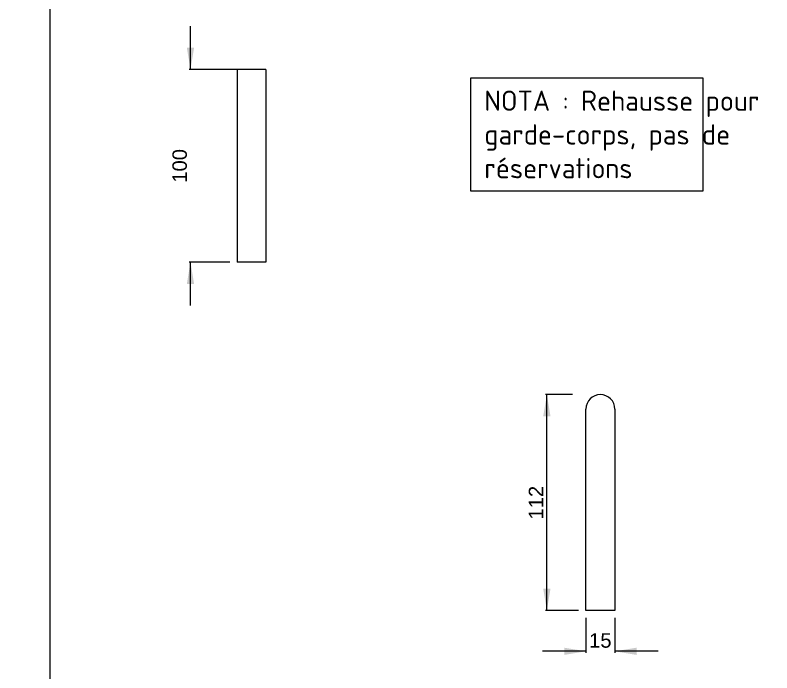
# Model space of a CAD drawing. Header units: millimetres. Extents: x 0 to 24, y -2.2 to 28.9.
# Drawn here: x 0 to 13.08, y 10.06 to 21.43 of the extents above; entities that cross this region are included whole.
import ezdxf
from ezdxf import colors
from ezdxf.entities.mleader import LeaderData, LeaderLine
from ezdxf.enums import TextEntityAlignment as Align
from ezdxf.math import Vec2, Vec3

# ---------------------------------------------------------------- set-up
doc = ezdxf.new("R2010")
doc.units = ezdxf.units.MM
for name, color, linetype in [('201803570-PLAN2-', 7, 'Continuous'), ('Cartouche', 7, 'Continuous'), ('cotation', 7, 'Continuous'), ('Défaut', 7, 'Continuous')]:
    doc.layers.add(name, color=color, linetype=linetype)
doc.styles.add('SEACAD_Arial', font='arial.ttf', dxfattribs={"width": 0.8})
doc.dimstyles.new('ISO', dxfattribs={"dimtxt": 0.25, "dimasz": 0.375, "dimexe": 0.025, "dimexo": 0.125, "dimgap": 0.025, "dimtad": 1, "dimtxsty": 'SEACAD_Arial', "dimblk1": '_SE_FILLED', "dimblk2": '_SE_FILLED', "dimsah": 1, "dimcen": 0, "dimadec": 0, "dimazin": 0, "dimtfac": 1, "dimtdec": 3, "dimtofl": 0, "dimtmove": 0, "dimatfit": 3, "dimfxl": 1, "dimtolj": 1, "dimarcsym": 0})

# ---------------------------------------------------------------- blocks, each defined once
blk = doc.blocks.new('_DOT')
at = {"color": 0}
blk.add_line((0, 0), (-1, 0), dxfattribs=at)
at = {"color": 0, "const_width": 0.333}
blk.add_lwpolyline([(-0.1665, 0, 1), (0.1665, 0, 1)], format="xyb", close=True, dxfattribs=at)
blk = doc.blocks.new('SE1')
at = {"layer": '201803570-PLAN2-', "color": 7, "linetype": 'Continuous'}
for p, q in [((9.862, 11.139), (9.862, 14.623)), ((10.362, 14.623), (10.362, 11.139)), ((10.362, 11.139), (9.862, 11.139))]:
    blk.add_line(p, q, dxfattribs=at)
blk.add_arc((10.112, 14.623), 0.25, 0, 180, dxfattribs=at)
blk = doc.blocks.new('SE2')
at = {"layer": '201803570-PLAN2-', "color": 7, "linetype": 'Continuous'}
for p, q in [((4.334, 20.496), (3.834, 20.496)), ((3.834, 20.496), (3.834, 17.162)), ((4.334, 20.496), (4.334, 17.162)), ((4.334, 17.162), (3.834, 17.162))]:
    blk.add_line(p, q, dxfattribs=at)
blk = doc.blocks.new('DMBLK824')
at = {"layer": 'Défaut', "linetype": 'Continuous'}
for points in [[(9.125, 14.498), (9.25, 14.498), (9.188, 14.873)], [(9.125, 11.514), (9.188, 11.139), (9.25, 11.514)]]:
    blk.add_hatch(color=7, dxfattribs=at).paths.add_polyline_path(points)
at = {"layer": 'Défaut', "color": 7, "linetype": 'Continuous'}
for p, q in [((9.63, 14.873), (9.163, 14.873)), ((9.188, 11.139), (9.188, 14.873)), ((9.737, 11.139), (9.163, 11.139))]:
    blk.add_line(p, q, dxfattribs=at)
at = {"layer": 'Défaut', "color": 7, "linetype": 'Continuous', "style": 'SEACAD_Arial'}
blk.add_text('112', height=0.25, rotation=90, dxfattribs=at).set_placement((8.875, 12.712), align=Align.TOP_LEFT)
blk = doc.blocks.new('_SE_FILLED')
at = {"color": 0}
blk.add_line((0, 0), (-1, 0), dxfattribs=at)
blk.add_solid([(0, 0), (-1, -0.1665), (-1, 0.1665), (0, 0)], dxfattribs=at)
blk = doc.blocks.new('DMBLK825')
at = {"layer": 'Défaut', "linetype": 'Continuous'}
for points in [[(9.487, 10.371), (9.862, 10.434), (9.487, 10.496)], [(10.737, 10.371), (10.737, 10.496), (10.362, 10.434)]]:
    blk.add_hatch(color=7, dxfattribs=at).paths.add_polyline_path(points)
at = {"layer": 'Défaut', "color": 7, "linetype": 'Continuous'}
for p, q in [((9.862, 11.014), (9.862, 10.409)), ((10.362, 11.014), (10.362, 10.409)), ((9.862, 10.434), (9.112, 10.434)), ((11.112, 10.434), (10.362, 10.434))]:
    blk.add_line(p, q, dxfattribs=at)
at = {"layer": 'Défaut', "color": 7, "linetype": 'Continuous', "style": 'SEACAD_Arial'}
blk.add_text('15', height=0.25, dxfattribs=at).set_placement((9.917, 10.746), align=Align.TOP_LEFT)
blk = doc.blocks.new('DMBLK826')
at = {"layer": 'Défaut', "linetype": 'Continuous'}
for points in [[(2.967, 20.871), (3.03, 20.496), (3.092, 20.871)], [(2.967, 16.787), (3.092, 16.787), (3.03, 17.162)]]:
    blk.add_hatch(color=7, dxfattribs=at).paths.add_polyline_path(points)
at = {"layer": 'Défaut', "color": 7, "linetype": 'Continuous'}
for p, q in [((3.03, 20.496), (3.03, 21.246)), ((3.959, 20.496), (3.005, 20.496)), ((3.709, 17.162), (3.005, 17.162)), ((3.03, 16.412), (3.03, 17.162))]:
    blk.add_line(p, q, dxfattribs=at)
at = {"layer": 'Défaut', "color": 7, "linetype": 'Continuous', "style": 'SEACAD_Arial'}
blk.add_text('100', height=0.25, rotation=90, dxfattribs=at).set_placement((2.717, 18.536), align=Align.TOP_LEFT)
blk = doc.blocks.new('Rehausse_SANS_résa')
at = {"layer": 'cotation', "color": 7, "linetype": 'Continuous'}
for p, q in [((0, 1.961), (4.009, 1.961)), ((0, 0), (0, 1.961)), ((4.009, 1.961), (4.009, 0)), ((4.009, 0), (0, 0))]:
    blk.add_line(p, q, dxfattribs=at)
at = {"layer": 'cotation', "insert": (0.232, 1.741), "char_height": 0.35, "width": 4.50578, "attachment_point": 1}
blk.add_mtext('{\\fSolid Edge ISO|b0||i0||c0|p34;\\C7;\\H0.35;\\W1.;NOTA : Rehausse pour \\P}{\\fSolid Edge ISO|b0||i0||c0|p34;\\C7;\\H0.35;\\W1.;garde-corps, pas de \\P}{\\fSolid Edge ISO|b0||i0||c0|p34;\\C7;\\H0.35;\\W1.;réservations}', dxfattribs=at)

msp = doc.modelspace()

# ---------------------------------------------------------------- linework, layer by layer
at = {"layer": 'Cartouche', "color": 7, "linetype": 'Continuous'}
msp.add_line((0.60674, 0.66875), (0.60674, 28.88922), dxfattribs=at)

# ---------------------------------------------------------------- block references
at = {"layer": 'Défaut'}
for name in ['SE2', 'SE1']:
    msp.add_blockref(name, (0, 0), dxfattribs=at)
at = {"layer": 'Défaut', "color": 7}
msp.add_blockref('Rehausse_SANS_résa', (7.87532, 18.38826), dxfattribs=at)

# ---------------------------------------------------------------- dimensions: what is measured, and where the dimension line sits
at = {"layer": 'Défaut', "color": 7, "linetype": 'Continuous'}
for base, p1, p2, picture, middle in [((3.0297, 20.4958), (3.83393, 17.16246), (4.08393, 20.4958), 'DMBLK826', (3.0297, 18.82913)), ((9.18759, 14.87251), (9.86231, 11.13918), (10.11231, 14.87251), 'DMBLK824', (9.18759, 13.00585))]:
    dim = msp.add_linear_dim(base=base, p1=p1, p2=p2, angle=90, text='\\A1;<>', dimstyle='ISO', override={"dimlfac": 30}, dxfattribs=at)
    dim.commit()
    dim.dimension.update_dxf_attribs({"geometry": picture, "text_midpoint": middle, "dimtype": 160})
dim = msp.add_linear_dim(base=(9.86231, 10.43384), p1=(10.36231, 11.13918), p2=(9.86231, 11.13918), text='\\A1;<>', dimstyle='ISO', override={"dimlfac": 30}, dxfattribs=at)
dim.commit()
dim.dimension.update_dxf_attribs({"geometry": 'DMBLK825', "text_midpoint": (10.11231, 10.43384), "dimtype": 160})

# ---------------------------------------------------------------- leaders
at = {"layer": 'Cartouche', "color": 7, "linetype": 'Continuous'}
ml = msp.add_multileader_mtext('Standard', dxfattribs=at)
ml.set_content('{\\pxsm0.775;\\fArial|b0||i0||c0|p34;\\W1.;Hauteur à Monter : 100cm\\P}', color=256)
ml.set_leader_properties()
ml.set_arrow_properties(name='DOT')
ml.build(insert=Vec2(0, 0))
ml.multileader.update_dxf_attribs({"leader_type": 0, "dogleg_length": 0, "arrow_head_size": 0.50625})
ctx = ml.context
ctx.base_point, ctx.char_height, ctx.arrow_head_size, ctx.landing_gap_size = Vec3(7.10934, 27.92617), 0.3375, 0.50625, 0.0675
ctx.text_align_type = 1
notes = []
notes.append((ctx, [(0, (0, 0, 0), (0, 0), (1, 0), 1, [])]))
ctx.mtext.insert, ctx.mtext.alignment = Vec3(11.81154, 28.09778), 2
for ctx, leaders in notes:
    for number, flags, end, landing, length, lines in leaders:
        leader = LeaderData()
        leader.index, (leader.has_last_leader_line, leader.has_dogleg_vector, leader.attachment_direction) = number, flags
        leader.last_leader_point, leader.dogleg_vector, leader.dogleg_length = Vec3(end), Vec3(landing), length
        for number, points, colour, breaks in lines:
            line = LeaderLine()
            line.index, line.vertices, line.color, line.breaks = number, Vec3.list(points), colors.encode_raw_color(colour), breaks
            leader.lines.append(line)
        ctx.leaders.append(leader)

doc.saveas('drawing.dxf')
